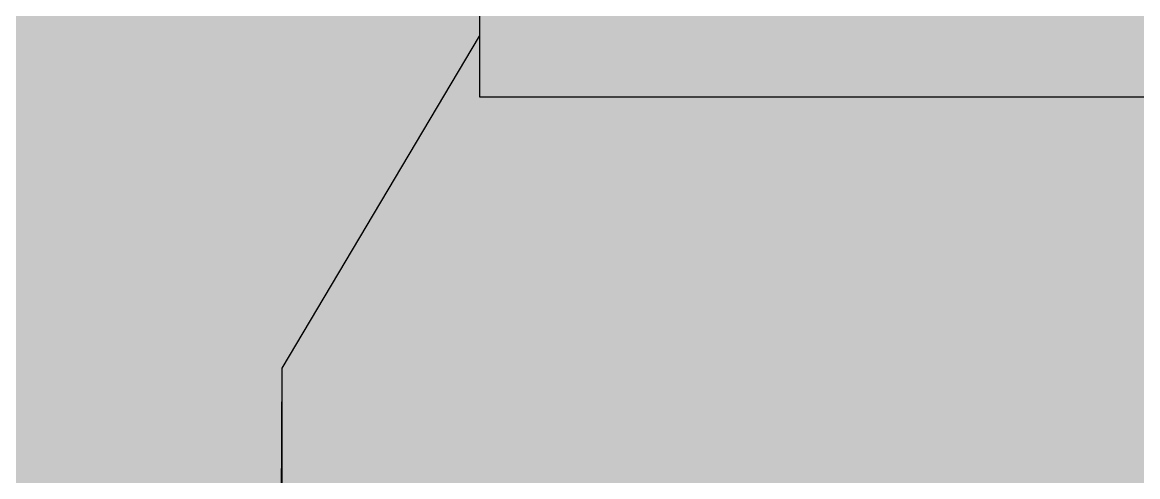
# Model space of a CAD drawing. Header units: inches. Extents: x 11.9 to 85.3, y 21.1 to 37.4.
# Drawn here: x 18.441 to 20.344, y 24.341 to 25.116 of the extents above; entities that cross this region are included whole.
import ezdxf

# ---------------------------------------------------------------- set-up
doc = ezdxf.new("R2010")
doc.units = ezdxf.units.IN
doc.header["$MEASUREMENT"] = 0
doc.layers.add('Layer1', color=7, linetype='Continuous')

msp = doc.modelspace()

# ---------------------------------------------------------------- hatches: boundary and pattern name
at = {"true_color": 0x636466}
h = msp.add_hatch(color=251, dxfattribs=at)
h.dxf.hatch_style = 1
edge = h.paths.add_edge_path()
edge.add_line((63.2701, 27.4271), (19.2205, 27.4271))
edge.add_line((19.2205, 27.4271), (19.2205, 24.9886))
edge.add_line((19.2205, 24.9886), (34.5109, 24.9886))
edge.add_spline(control_points=[(34.5109, 24.9886), (35.9914, 25.1351), (36.9032, 24.9886)], knot_values=[5.091487, 5.091487, 5.091487, 5.991182, 5.991182, 5.991182], weights=[0.915734, 0.807079, 0.890652], degree=2, periodic=0)
edge.add_line((36.9032, 24.9886), (63.2701, 24.9886))
edge.add_line((63.2701, 24.9886), (63.2701, 27.4271))
h.paths.add_polyline_path([(27.7206, 26.9316), (31.5651, 26.9316), (63.0612, 26.9316), (63.0612, 25.1394), (19.4696, 25.1394), (19.4696, 25.1837), (19.4696, 26.9316)], flags=16)
at = {"layer": 'Layer1', "true_color": 0x636466}
h = msp.add_hatch(color=251, dxfattribs=at)
h.dxf.hatch_style = 1
h.paths.add_polyline_path([(19.2205, 27.4271), (19.2205, 27.5486), (16.8325, 27.5486), (16.8325, 24.0087), (17.4744, 24.1183), (18.8823, 24.1183), (18.8839, 24.5256), (19.2205, 25.0924)])
at = {"layer": 'Layer1', "true_color": 0x939598}
h = msp.add_hatch(color=252, dxfattribs=at)
h.dxf.hatch_style = 1
h.paths.add_polyline_path([(63.3723, 24.9691), (63.3723, 24.9886), (63.2701, 24.9886), (19.2205, 24.9886), (19.2205, 25.0924), (18.8839, 24.5256), (18.8823, 24.1183), (61.4586, 24.0875)])

# ---------------------------------------------------------------- linework, layer by layer
for points in [[(72.3212, 24.448), (67.7073, 24.448), (67.7073, 24.0633), (67.7073, 27.4286), (63.2701, 27.4271), (19.2205, 27.4271), (19.2205, 24.9886), (63.2701, 24.9886), (63.2701, 27.4271)], [(72.3212, 24.448), (67.7073, 24.448), (67.7073, 24.0633), (67.7073, 27.4286), (63.2701, 27.4271), (19.2205, 27.4271), (19.2205, 24.9886), (63.2701, 24.9886), (63.2701, 27.4271)], [(16.8325, 24.0087), (17.4744, 24.1183), (18.8839, 24.1183), (18.8839, 24.5256), (19.2205, 25.0924)], [(16.8325, 24.0087), (17.4744, 24.1183), (18.8839, 24.1183), (18.8839, 24.5256), (19.2205, 25.0924)]]:
    msp.add_lwpolyline(points)
at = {"layer": 'Layer1'}
for p, q in [((18.8839, 24.5256), (19.2205, 25.0924)), ((19.2205, 25.0924), (19.2205, 24.9886)), ((19.2205, 24.9886), (63.2701, 24.9886)), ((18.8824, 24.1319), (18.8839, 24.5256))]:
    msp.add_line(p, q, dxfattribs=at)
msp.add_lwpolyline([(18.8824, 24.1319), (18.8839, 24.5256), (19.2205, 25.0924), (19.2205, 24.9886), (63.2701, 24.9886)], dxfattribs=at)
msp.add_lwpolyline([(18.8824, 24.1319), (18.8839, 24.5256), (19.2205, 25.0924), (19.2205, 24.9886), (63.2701, 24.9886)], dxfattribs=at)

doc.saveas('drawing.dxf')
